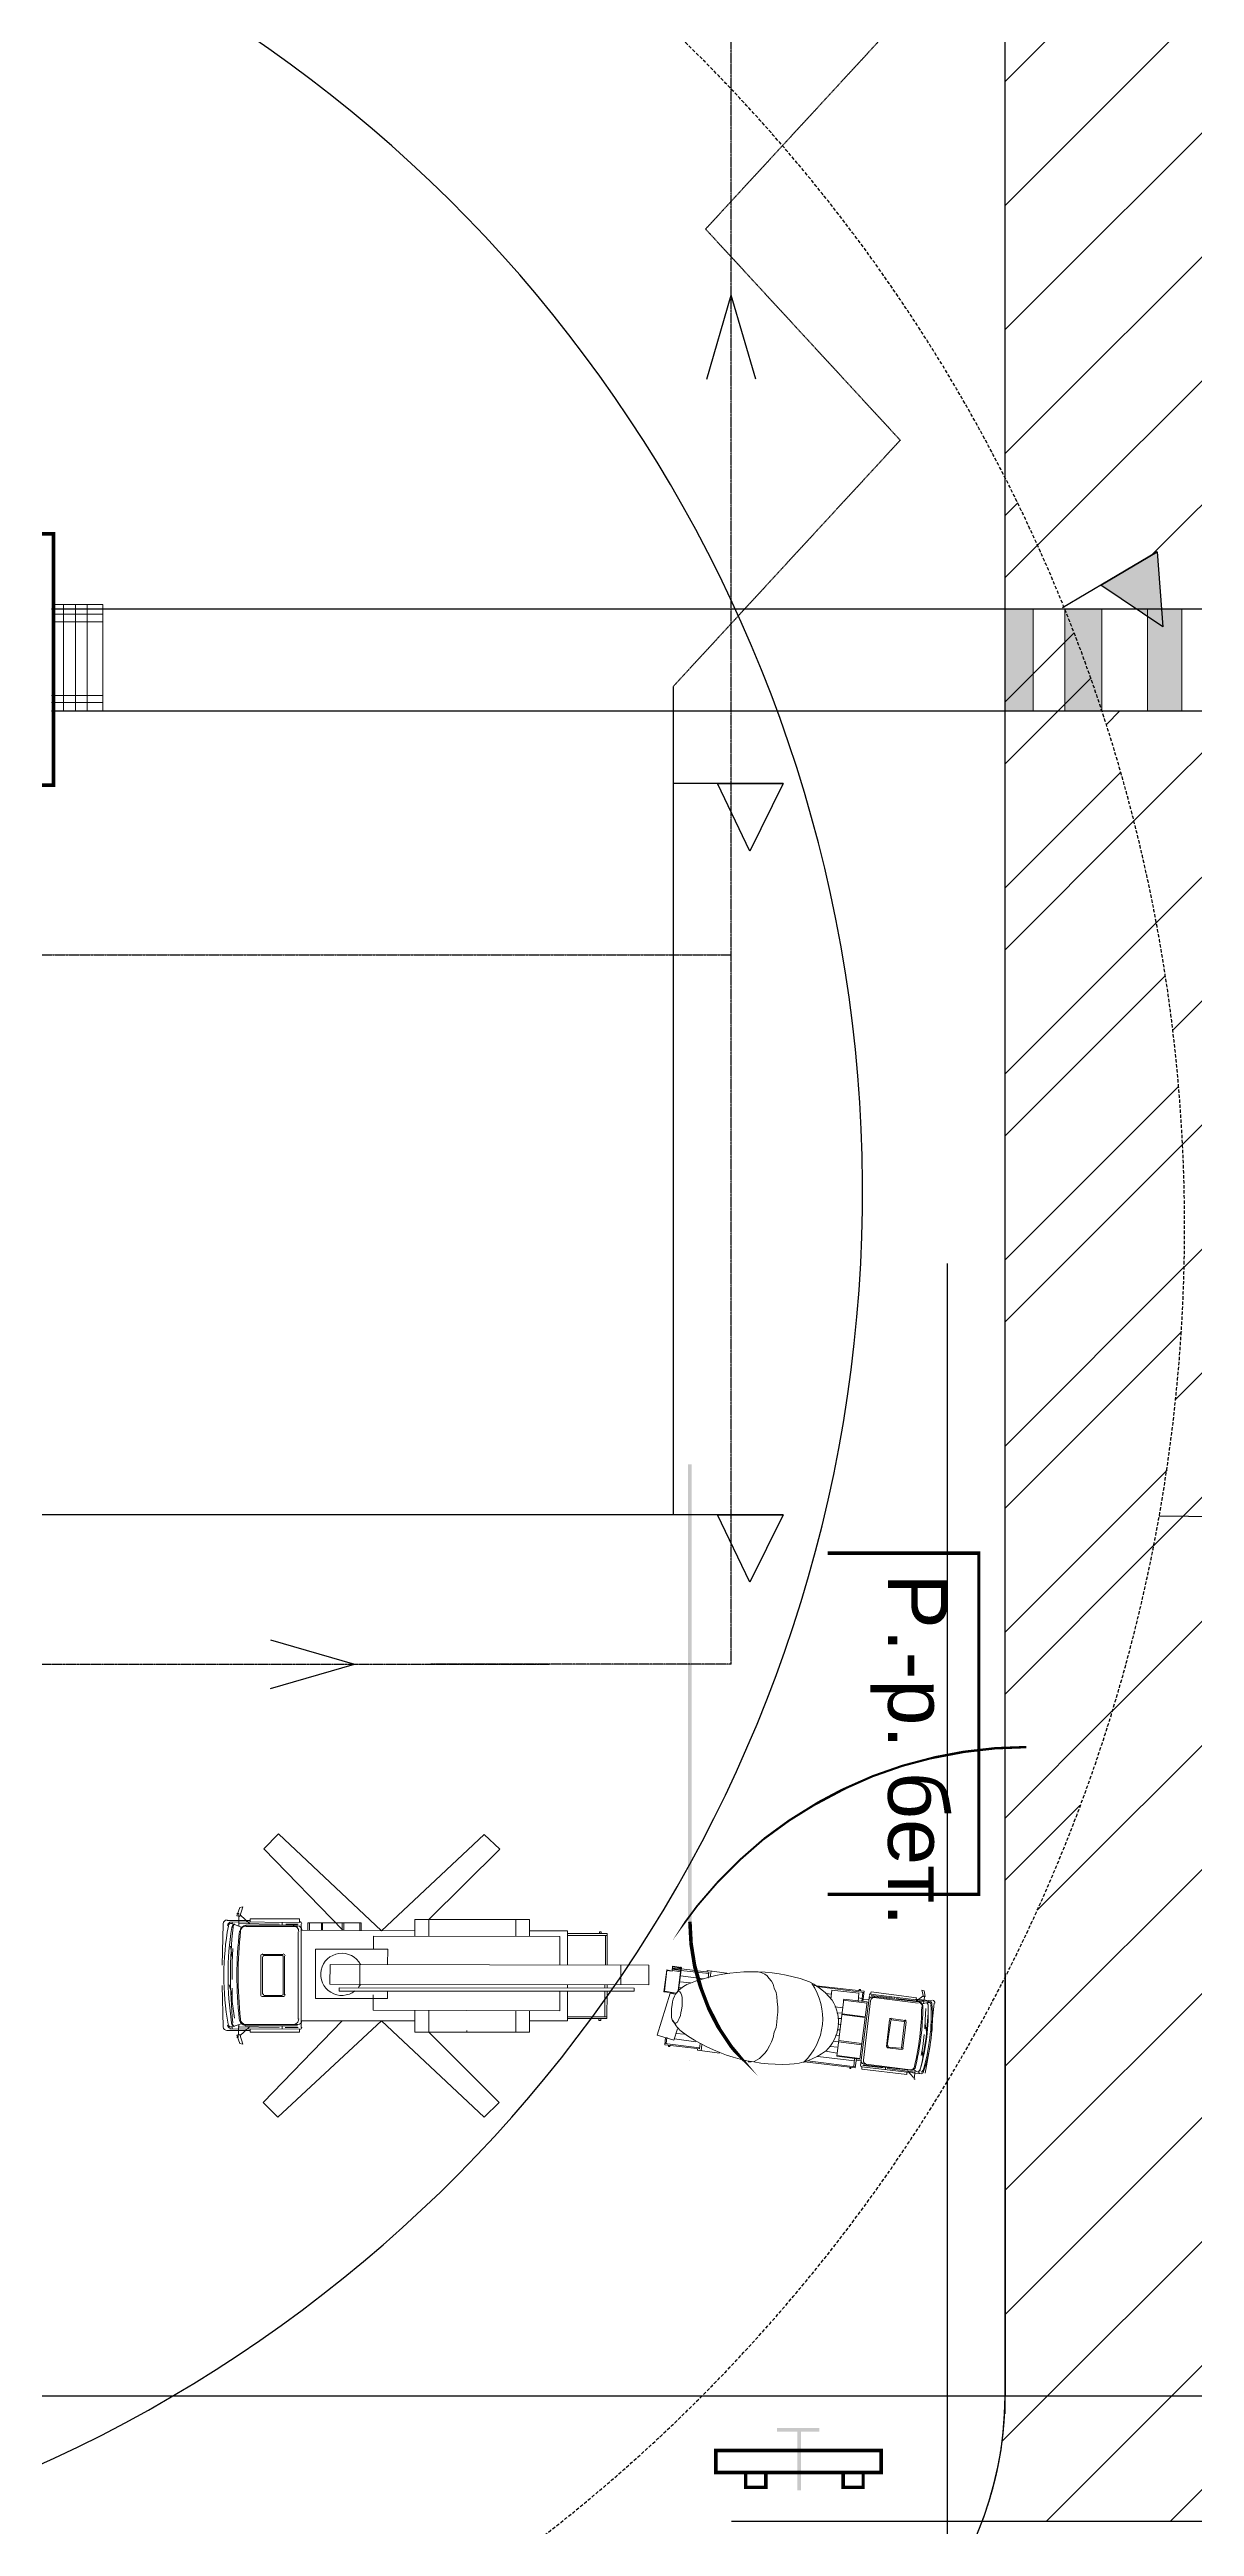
# Model space of a CAD drawing. Header units: millimetres. Extents: x -152693 to 518302, y -31658 to 793547.
# Drawn here: x 291574 to 299728, y 65600 to 83248 of the extents above; entities that cross this region are included whole.
import ezdxf

# ---------------------------------------------------------------- set-up
doc = ezdxf.new("R2010")
doc.units = ezdxf.units.MM
for name, pattern in [('K5LT_AXLED', [19.5, 15, -1.5, 1.5, -1.5]), ('K5LT_DASHED', [6, 4, -2]), ('K5LT_DASHED_REINFORCED', [6, 4, -2]), ('K5LT_REINFORCED', [0]), ('PS-HIDDEN1', [4, 3, -1]), ('PS-HIDDEN2', [6.5, 5, -1.5])]:
    doc.linetypes.add(name, pattern=pattern)
doc.layers.get('Defpoints').update_dxf_attribs({"color": 2})
for name, color, linetype in [('1WALLB', 212, 'Continuous'), ('PDF _0', 7, 'Continuous'), ('PDF _Текст', 7, 'Continuous'), ('Системный слой', 7, 'Continuous')]:
    doc.layers.add(name, color=color, linetype=linetype)
doc.styles.add('PDF Arial', font='arial.ttf')
doc.styles.add('стиль4', font='isocpeui.ttf', dxfattribs={"height": 2.5})
doc.linetypes.add('ограждение1', pattern='A,0.25,-0.1,[133,ltypeshp.shx,S=0.1,R=0,X=-0.1,Y=0],-0.1,1', length=1.45)
doc.dimstyles.new('Копия(3) ISO-25', dxfattribs={"dimtxt": 2, "dimasz": 2.5, "dimexe": 1.25, "dimexo": 0.3, "dimgap": 0.3, "dimtad": 1, "dimzin": 9, "dimtxsty": 'стиль4', "dimblk": 'OBLIQUE', "dimcen": 2.5, "dimdle": 1, "dimadec": 0, "dimazin": 0, "dimtfac": 1, "dimtmove": 0, "dimatfit": 3, "dimfxl": 1, "dimarcsym": 0})

# ---------------------------------------------------------------- blocks, each defined once
blk = doc.blocks.new('_Oblique')
at = {"color": 0, "linetype": 'ByBlock', "lineweight": -2}
blk.add_line((-0.5, -0.5), (0.5, 0.5), dxfattribs=at)
blk = doc.blocks.new('*D228')
at = {"color": 0, "lineweight": -2, "transparency": 16777216}
for p, q in [((298379, 69540), (298379, 66526)), ((290722, 68537), (290722, 66526)), ((298380, 66528), (290721, 66528))]:
    blk.add_line(p, q, dxfattribs=at)
at = {"layer": 'Defpoints', "color": 0, "transparency": 16777216}
for p in [(298379, 69540), (290722, 68537), (290722, 66528)]:
    blk.add_point(p, dxfattribs=at)
at = {"color": 0, "lineweight": -2, "transparency": 16777216, "xscale": 2.5, "yscale": 2.5, "zscale": 2.5, "rotation": 180}
blk.add_blockref('_Oblique', (290722, 66528), dxfattribs=at)
at = {"color": 0, "lineweight": -2, "transparency": 16777216, "xscale": 2.5, "yscale": 2.5, "zscale": 2.5}
blk.add_blockref('_Oblique', (298379, 66528), dxfattribs=at)
at = {"color": 0, "lineweight": 9, "transparency": 16777216, "insert": (294551, 66529), "char_height": 2.5, "attachment_point": 5, "style": 'стиль4'}
blk.add_mtext('15.30', dxfattribs=at)
blk = doc.blocks.new('*D298')
at = {"color": 0, "lineweight": -2, "transparency": 16777216}
for p, q in [((298379, 69540), (298379, 66526)), ((300135, 69540), (300135, 66526)), ((300136, 66528), (298378, 66528))]:
    blk.add_line(p, q, dxfattribs=at)
at = {"layer": 'Defpoints', "color": 0, "transparency": 16777216}
for p in [(298379, 69540), (300135, 69540), (298379, 66528)]:
    blk.add_point(p, dxfattribs=at)
at = {"color": 0, "lineweight": -2, "transparency": 16777216, "xscale": 2.5, "yscale": 2.5, "zscale": 2.5, "rotation": 180}
blk.add_blockref('_Oblique', (298379, 66528), dxfattribs=at)
at = {"color": 0, "lineweight": -2, "transparency": 16777216, "xscale": 2.5, "yscale": 2.5, "zscale": 2.5}
blk.add_blockref('_Oblique', (300135, 66528), dxfattribs=at)
at = {"color": 0, "lineweight": 9, "transparency": 16777216, "insert": (299257, 66529), "char_height": 2.5, "attachment_point": 5, "style": 'стиль4'}
blk.add_mtext('3.5', dxfattribs=at)

msp = doc.modelspace()

# ---------------------------------------------------------------- hatches: boundary and pattern name
at = {"lineweight": 20, "ltscale": 100}
h = msp.add_hatch(dxfattribs=at)
h.set_pattern_fill('ANSI31', color=254, scale=5000)
h.set_pattern_definition([(45, (-77411.33, 800593.8), (-441.94174, 441.94174), [])])
h.paths.add_polyline_path([(253895.88337, 106989.15004), (253506.44777, 107668.20567), (254041.77596, 107702.08709), (253739.12276, 107262.49221), (253895.88337, 106989.15004, -0.0475109513), (256267.89441, 107951.00191), (252358.08394, 107951.00191, 0.4142142362), (249850.61402, 105443.52621), (249850.61402, 103764.46608, -0.0967050735)])
h.paths.add_polyline_path([(298379.32802, 104189.79702), (298379.32802, 103492.82013), (298436.57655, 103567.57218), (298674.5823, 103086.86698), (298379.32802, 103148.69593), (298379.32802, 102317.96967, -0.0808472634), (300134.55696, 98164.22426), (300134.55696, 105443.53775, 0.4142128885), (297627.08704, 107951.00191), (291528.85574, 107951.00191, -0.0383320613), (293469.95321, 107029.22892), (293859.42176, 107708.34201), (294159.00979, 107263.40243), (293626.74677, 107302.62855), (293469.95321, 107029.22892, -0.0273344755), (294757.11523, 106195.77296), (296373.35046, 106195.77296, -0.414213799)])
h.paths.add_polyline_path([(298379.32802, 80197.98716, -0.0214475873), (298798.37025, 79276.71081), (299463.20165, 79668.65582), (299493.71093, 79263.69407), (300134.55696, 79263.69407), (300134.55696, 91533.70682, -0.0808472634), (298379.32802, 87379.9614)])
h.paths.add_polyline_path([(299387.80236, 85262.92615), (299304.29424, 85199.49519), (299387.80236, 85833.80471), (299471.31047, 85199.49519)], flags=16)
h.paths.add_polyline_path([(299477.31367, 72798.42986), (300134.55696, 72790.34711), (300134.55696, 78535.81035), (299069.29493, 78535.81035, -0.1236969984)])
h.paths.add_polyline_path([(300134.55696, 72541.48634), (300017.29192, 72310.51624), (299792.45897, 72794.55422), (299477.31367, 72798.42986, -0.0737886965), (298379.32802, 69512.22143), (298379.32802, 66527.61504, -0.0912526252), (298215.04288, 65634.91151), (300295.53812, 65634.91151, -0.1110019233), (300134.55696, 66728.19633)])
h.paths.add_polyline_path([(299253.84685, 66526.25718), (299259.74079, 66526.25718), (299259.74079, 66532.25718), (299253.84685, 66532.25718)], flags=24)
h = msp.add_hatch(dxfattribs=at)
h.set_pattern_fill('ANSI32', color=254, scale=2500)
h.set_pattern_definition([(45, (-77411.3, 800593.8), (-662.9126, 662.9126), []), (45, (-76969.4, 800593.8), (-662.9126, 662.9126), [])])
edge = h.paths.add_edge_path()
edge.add_arc((288098.77564, 74829.27795), 11561.42816, 332.774303861, 364.000096362)
edge.add_arc((287855.09445, 74855.1043), 11802.79159, 3.792510062, 26.915734092)
edge.add_line((298379.32802, 80197.98716), (298379.32802, 69539.96193))
h = msp.add_hatch(color=254, dxfattribs=at)
h.dxf.hatch_style = 1
h.paths.add_polyline_path([(299911.69736, 78535.81035), (300134.55696, 78535.81035), (300134.55696, 79263.69407), (299911.69736, 79263.69407)])
h.paths.add_polyline_path([(299638.12963, 79263.69407), (299493.71093, 79263.69407), (299503.49907, 79133.77233), (299393.66417, 79207.46635), (299393.66417, 78535.81035), (299638.12963, 78535.81035)])
h.paths.add_polyline_path([(299069.29493, 79263.69407), (298805.7837, 79263.69407), (298805.7837, 79258.3184, -0.0162941533), (299069.29493, 78535.81035)])
h.paths.add_polyline_path([(298805.7837, 78535.81035), (299069.29493, 78535.81035, 0.0162941533), (298805.7837, 79258.3184)], flags=17)
h.paths.add_polyline_path([(298578.78005, 79263.69407), (298379.32802, 79263.69407), (298379.32802, 78535.81035), (298578.78005, 78535.81035)])
at = {"layer": '1WALLB', "linetype": 'PS-HIDDEN1', "ltscale": 750}
h = msp.add_hatch(color=1, dxfattribs=at)
h.paths.add_polyline_path([(299460.37055, 79162.70953), (299503.49907, 79133.77233), (299463.20165, 79668.65582), (299239.7553, 79536.92515)])
h.paths.add_polyline_path([(299460.37055, 79162.70953), (299239.7553, 79536.92515), (299060.30706, 79431.13316)])

# ---------------------------------------------------------------- linework, layer by layer
at = {"color": 7, "lineweight": 25}
for p, q in [((296255.52409, 80899.36069), (296429.53459, 81498.33369)), ((296603.5451, 80899.36069), (296429.53459, 81498.33369)), ((293146.93676, 71917.14669), (293745.90976, 71743.13618)), ((293146.93676, 71569.12568), (293745.90976, 71743.13618))]:
    msp.add_line(p, q, dxfattribs=at)
at = {"color": 254, "lineweight": 20, "ltscale": 100}
for points in [[(298578.78005, 78535.81035), (298578.78005, 79263.69407)], [(298805.7837, 78535.81035), (298805.7837, 79263.69407)], [(299069.29493, 78535.81035), (299069.29493, 79263.69407)], [(299393.66417, 78535.81035), (299393.66417, 79263.69407)], [(299638.12963, 78535.81035), (299638.12963, 79263.69407)]]:
    msp.add_lwpolyline(points, dxfattribs=at)
at = {"color": 6, "linetype": 'ограждение1', "lineweight": 25, "ltscale": 20}
msp.add_arc((287412.16468, 75111.17043), 9952.57597, 289.426553382, 66.895403074, dxfattribs=at)
at = {"linetype": 'K5LT_DASHED_REINFORCED', "lineweight": 25, "ltscale": 6}
msp.add_arc((287855.09445, 74855.1043), 11802.79159, 293.36441825, 50.524077257, dxfattribs=at)
at = {"layer": '1WALLB', "color": 1, "linetype": 'PS-HIDDEN1', "ltscale": 750}
for points in [[(299463.20165, 79668.65582), (299503.49907, 79133.77233), (299060.30706, 79431.13316), (299463.20165, 79668.65582), (298788.80699, 79271.07289)], [(296799.43691, 78018.52513), (296562.50746, 77537.28853), (296331.73929, 78018.52513), (296799.43691, 78018.52513), (296016.57016, 78018.52513)], [(296799.43691, 72807.88355), (296562.50746, 72326.64696), (296331.73929, 72807.88355), (296799.43691, 72807.88355), (296016.57016, 72807.88355)], [(300260.12123, 72788.80293), (300017.29192, 72310.51624), (299792.45897, 72794.55422), (300260.12123, 72788.80293), (299477.31367, 72798.42986)]]:
    msp.add_lwpolyline(points, dxfattribs=at)
at = {"layer": 'PDF _0', "lineweight": 0, "const_width": 25.40088}
msp.add_lwpolyline([(291339.66128, 79797.38739), (291602.13704, 79797.38739), (291602.13704, 78006.62535), (291339.66128, 78006.62535)], dxfattribs=at)
at = {"layer": 'PDF _0', "lineweight": 0}
for points in [[(291602.13704, 79293.60327), (291953.51588, 79293.60327), (291953.51588, 78535.81035), (291589.4366, 78535.81035)], [(291674.1062, 79293.60327), (291674.1062, 78535.81035)], [(291758.7758, 79293.60327), (291758.7758, 78535.81035)], [(291843.4454, 79293.60327), (291843.4454, 78535.81035)], [(291602.13704, 79225.86759), (291953.51588, 79225.86759)], [(291602.13704, 79170.83235), (291953.51588, 79170.83235)], [(291953.51588, 78645.88083), (291589.4366, 78645.88083)], [(291953.51588, 78595.07907), (291589.4366, 78595.07907)], [(294276.37092, 69806.429), (294276.37092, 69924.96644), (294780.15504, 70424.51708), (294670.08456, 70530.35408), (293937.69252, 69844.53032), (293205.30048, 70534.58756), (293099.46348, 70428.75056), (293662.51632, 69848.7638)], [(292803.11988, 69598.98848), (292811.58684, 69891.0986)], [(292836.98772, 69916.49948), (293002.09344, 69916.49948)], [(293002.09344, 69908.03252), (293002.09344, 69929.19992), (293353.47228, 69929.19992), (293353.47228, 69903.79904), (292858.15512, 69908.03252)], [(292938.59124, 69869.9312), (292875.08904, 69895.33208), (292875.08904, 69908.03252)], [(292921.65732, 69878.39816), (292921.65732, 69967.30124), (292908.95688, 69967.30124)], [(292921.65732, 69895.33208), (293209.53396, 69891.0986)], [(292997.85996, 69895.33208), (292934.35776, 69954.6008)], [(293230.70136, 69903.79904), (293230.70136, 69882.63164)], [(293256.10224, 69891.0986), (293345.00532, 69891.0986)], [(293366.17272, 69154.47308), (293366.17272, 69891.0986)], [(293793.7542, 69848.7638), (293793.7542, 69899.56556), (293412.741, 69899.56556), (293412.741, 69848.7638)], [(293425.44144, 69848.7638), (293425.44144, 69899.56556)], [(293510.11104, 69848.7638), (293510.11104, 69899.56556)], [(293518.578, 69848.7638), (293518.578, 69899.56556)], [(293658.28284, 69848.7638), (293658.28284, 69899.56556)], [(293670.98328, 69848.7638), (293670.98328, 69899.56556)], [(293785.28724, 69848.7638), (293785.28724, 69899.56556)], [(294991.82904, 69802.19552), (294991.82904, 69924.96644), (294174.7674, 69924.96644), (294174.7674, 69806.429)], [(294894.459, 69806.429), (294894.459, 69924.96644)], [(292875.08904, 69658.2572), (292862.3886, 69734.45984)], [(292879.32252, 69717.52592), (292875.08904, 69620.15588), (292875.08904, 69497.38496)], [(292972.45908, 69882.63164), (293340.77184, 69882.63164)], [(293340.77184, 69874.16468), (292972.45908, 69874.16468)], [(293345.00532, 69836.06336), (293345.00532, 69213.7418)], [(293366.17272, 69848.7638), (294174.7674, 69844.53032)], [(293980.02732, 69603.22196), (293984.2608, 69713.29244), (293467.77624, 69713.29244), (293467.77624, 69361.9136), (293980.02732, 69361.9136), (293980.02732, 69412.71536)], [(295207.73652, 69598.98848), (295207.73652, 69802.19552), (293882.65728, 69806.429), (293882.65728, 69713.29244)], [(294991.82904, 69844.53032), (295262.77176, 69844.53032), (295262.77176, 69598.98848)], [(295546.41492, 69598.98848), (295546.41492, 69823.36292), (295262.77176, 69823.36292)], [(295546.41492, 69810.66248), (295262.77176, 69810.66248)], [(295504.08012, 69823.36292), (295504.08012, 69836.06336), (295491.37968, 69836.06336), (295491.37968, 69823.36292)], [(295533.71448, 69598.98848), (295533.71448, 69810.66248)], [(293078.29608, 69387.31448), (293078.29608, 69662.49068)], [(293090.99652, 69675.19112), (293234.93484, 69675.19112)], [(293090.99652, 69391.54796), (293090.99652, 69658.2572)], [(293099.46348, 69666.72416), (293230.70136, 69666.72416)], [(293239.16832, 69658.2572), (293239.16832, 69391.54796)], [(293247.63528, 69662.49068), (293247.63528, 69387.31448)], [(293573.61324, 69603.22196), (293569.37976, 69463.51712)], [(293785.28724, 69603.22196), (293785.28724, 69459.28364)], [(295643.78496, 69598.98848), (295643.78496, 69459.28364)], [(296054.43252, 69421.18232), (296075.59992, 69582.05456), (296012.09772, 69590.52152), (296007.86424, 69556.65368), (296012.09772, 69590.52152)], [(296012.09772, 69586.28804), (296071.36644, 69577.82108)], [(296012.09772, 69577.82108), (296071.36644, 69573.5876)], [(296012.09772, 69573.5876), (296071.36644, 69565.12064)], [(296012.09772, 69569.35412), (296067.13296, 69560.88716)], [(296071.36644, 69552.4202), (296012.09772, 69560.88716)], [(296050.19904, 69416.94884), (296067.13296, 69552.4202), (296071.36644, 69586.28804)], [(296270.34, 69539.71976), (296071.36644, 69560.88716)], [(296266.10652, 69505.85192), (296270.34, 69548.18672), (296075.59992, 69573.5876)], [(296257.63956, 69548.18672), (296257.63956, 69560.88716), (296414.27832, 69539.71976)], [(296287.27392, 69556.65368), (296278.80696, 69514.31888)], [(296549.74968, 68908.93124), (296570.91708, 68908.93124), (296592.08448, 68913.16472), (296609.0184, 68921.63168), (296630.1858, 68934.33212), (296647.11972, 68951.26604), (296668.28712, 68972.43344), (296685.22104, 68993.60084), (296702.15496, 69023.2352), (296714.8554, 69052.86956), (296727.55584, 69082.50392), (296736.0228, 69120.60524), (296748.72324, 69154.47308), (296752.95672, 69192.5744), (296757.1902, 69226.44224), (296761.42368, 69264.54356), (296761.42368, 69302.64488), (296757.1902, 69336.51272), (296752.95672, 69374.61404), (296748.72324, 69404.2484), (296736.0228, 69433.88276), (296727.55584, 69463.51712), (296714.8554, 69484.68452), (296697.92148, 69505.85192), (296685.22104, 69522.78584), (296668.28712, 69535.48628), (296647.11972, 69543.95324), (296630.1858, 69548.18672)], [(292875.08904, 69383.081), (292853.92164, 69459.28364)], [(292875.08904, 69433.88276), (292875.08904, 69340.7462), (292892.02296, 69222.20876)], [(293090.99652, 69374.61404), (293234.93484, 69374.61404)], [(293099.46348, 69383.081), (293230.70136, 69383.081)], [(293878.4238, 69387.31448), (293878.4238, 69277.244), (295207.73652, 69273.01052), (295207.73652, 69412.71536)], [(294991.82904, 69201.04136), (295262.77176, 69201.04136), (295262.77176, 69412.71536)], [(295262.77176, 69433.88276), (295262.77176, 69459.28364)], [(295262.77176, 69217.97528), (295542.18144, 69217.97528), (295546.41492, 69412.71536)], [(295529.481, 69433.88276), (295529.481, 69459.28364)], [(295529.481, 69230.67572), (295529.481, 69412.71536)], [(295546.41492, 69433.88276), (295546.41492, 69459.28364)], [(296029.03164, 69391.54796), (295995.1638, 69400.01492), (295902.02724, 69099.43784), (296020.56468, 69065.57), (296045.96556, 69146.00612)], [(295999.39728, 69404.2484), (295999.39728, 69400.01492)], [(296007.86424, 69400.01492), (296007.86424, 69395.78144)], [(296075.59992, 69438.11624), (296058.666, 69442.34972)], [(296139.10212, 69471.98408), (296062.89948, 69480.45104)], [(296232.23868, 69501.61844), (296067.13296, 69522.78584)], [(297366.81132, 69340.7462), (297375.27828, 69412.71536), (297015.43248, 69455.05016)], [(297375.27828, 69404.2484), (297036.59988, 69446.5832)], [(297142.43688, 69391.54796), (297100.10208, 69395.78144)], [(297138.2034, 69357.68012), (297146.67036, 69421.18232), (297337.17696, 69400.01492), (297332.94348, 69336.51272)], [(297362.57784, 69361.9136), (297332.94348, 69366.14708)], [(297349.8774, 69416.94884), (297349.8774, 69425.4158), (297341.41044, 69425.4158), (297341.41044, 69416.94884)], [(297413.3796, 69383.081), (297349.8774, 68883.53036)], [(297358.34436, 69340.7462), (297366.81132, 69404.2484)], [(297743.59104, 69353.44664), (297747.82452, 69366.14708), (297426.08004, 69408.48188), (297421.84656, 69391.54796), (297840.96108, 69340.7462)], [(297574.25184, 69366.14708), (297426.08004, 69383.081)], [(297426.08004, 69370.38056), (297760.52496, 69328.04576)], [(297764.75844, 69336.51272), (297430.31352, 69374.61404)], [(297591.18576, 69370.38056), (297586.95228, 69357.68012)], [(297798.62628, 69336.51272), (297603.8862, 69361.9136)], [(297747.82452, 69344.97968), (297794.3928, 69378.84752)], [(297798.62628, 69323.81228), (297807.09324, 69387.31448), (297811.32672, 69387.31448)], [(294276.37092, 69273.01052), (294276.37092, 69120.60524), (294775.92156, 68621.0546), (294670.08456, 68515.2176), (293937.69252, 69201.04136), (293201.067, 68515.2176), (293095.23, 68621.0546), (293658.28284, 69201.04136)], [(293366.17272, 69201.04136), (294174.7674, 69201.04136)], [(294991.82904, 69273.01052), (294991.82904, 69120.60524), (294174.7674, 69120.60524), (294174.7674, 69273.01052)], [(294894.459, 69273.01052), (294894.459, 69120.60524)], [(295542.18144, 69230.67572), (295262.77176, 69230.67572)], [(295499.84664, 69217.97528), (295499.84664, 69205.27484), (295487.1462, 69205.27484), (295487.1462, 69217.97528)], [(296016.3312, 69196.80788), (296012.09772, 69196.80788)], [(297222.873, 69294.17792), (297167.83776, 69302.64488)], [(297218.63952, 69256.0766), (297180.5382, 69260.31008)], [(297214.40604, 69217.97528), (297189.00516, 69217.97528)], [(297214.40604, 69247.60964), (297383.74524, 69226.44224)], [(297218.63952, 69251.84312), (297383.74524, 69230.67572)], [(297227.10648, 69349.21316), (297396.44568, 69328.04576)], [(297536.15052, 69019.00172), (297557.31792, 69209.50832)], [(297540.384, 69023.2352), (297565.78488, 69205.27484)], [(297667.3884, 69205.27484), (297565.78488, 69217.97528)], [(297658.92144, 69196.80788), (297570.01836, 69209.50832)], [(297663.15492, 69192.5744), (297641.98752, 69010.53476)], [(297675.85536, 69192.5744), (297650.45448, 69006.30128)], [(297857.895, 69344.97968), (297743.59104, 69357.68012)], [(297785.92584, 69323.81228), (297832.49412, 69332.27924), (297832.49412, 69340.7462)], [(297807.09324, 69146.00612), (297811.32672, 69209.50832), (297815.5602, 69289.94444)], [(297832.49412, 69332.27924), (297840.96108, 69332.27924)], [(297853.66152, 69124.83872), (297874.82892, 69328.04576)], [(292836.98772, 69133.30568), (293002.09344, 69133.30568)], [(292875.08904, 69158.70656), (292858.15512, 69158.70656)], [(293002.09344, 69146.00612), (293002.09344, 69120.60524), (293353.47228, 69120.60524), (293353.47228, 69141.77264), (292858.15512, 69146.00612)], [(292938.59124, 69179.87396), (292875.08904, 69158.70656), (292875.08904, 69146.00612)], [(292921.65732, 69175.64048), (292917.42384, 69082.50392), (292908.95688, 69082.50392)], [(292917.42384, 69158.70656), (293209.53396, 69154.47308)], [(292997.85996, 69158.70656), (292930.12428, 69095.20436)], [(292968.2256, 69167.17352), (293340.77184, 69167.17352)], [(293340.77184, 69175.64048), (292972.45908, 69175.64048)], [(293230.70136, 69141.77264), (293230.70136, 69167.17352)], [(293251.86876, 69154.47308), (293345.00532, 69154.47308)], [(294547.31364, 69120.60524), (294547.31364, 69133.30568)], [(295961.29596, 69082.50392), (295957.06248, 69031.70216), (296202.60432, 69002.0678), (296206.8378, 69040.16912)], [(295957.06248, 69040.16912), (296202.60432, 69010.53476)], [(295969.76292, 69082.50392), (295965.52944, 69040.16912)], [(295978.22988, 69078.27044), (295969.76292, 69078.27044)], [(295990.93032, 69027.46868), (295990.93032, 69019.00172), (295982.46336, 69019.00172), (295982.46336, 69027.46868)], [(296177.20344, 69052.86956), (296024.79816, 69074.03696)], [(296096.76732, 69107.9048), (296037.4986, 69112.13828)], [(296215.30476, 68989.36736), (296219.53824, 69031.70216)], [(297189.00516, 69014.76824), (297133.96992, 69019.00172)], [(297155.13732, 69057.10304), (297193.23864, 69052.86956), (297358.34436, 69031.70216)], [(297197.47212, 69095.20436), (297172.07124, 69099.43784)], [(297201.7056, 69137.53916), (297184.77168, 69137.53916)], [(297205.93908, 69175.64048), (297189.00516, 69179.87396)], [(297193.23864, 69061.33652), (297358.34436, 69040.16912)], [(297633.52056, 69006.30128), (297544.61748, 69014.76824)], [(297781.69236, 68955.49952), (297794.3928, 69019.00172), (297802.85976, 69103.67132)], [(297811.32672, 69179.87396), (297819.79368, 69124.83872)], [(297845.19456, 69027.46868), (297811.32672, 68828.49512)], [(296189.90388, 69002.0678), (296189.90388, 68993.60084), (296346.54264, 68972.43344)], [(296951.93028, 68908.93124), (297311.77608, 68866.59644), (297320.24304, 68934.33212)], [(296973.09768, 68917.3982), (297311.77608, 68875.0634)], [(297307.5426, 68917.3982), (297045.06684, 68947.03256)], [(297184.77168, 68972.43344), (297100.10208, 68985.13388)], [(297180.5382, 68955.49952), (297345.64392, 68934.33212)], [(297282.14172, 68870.82992), (297282.14172, 68862.36296), (297273.67476, 68862.36296), (297273.67476, 68870.82992)], [(297303.30912, 68875.0634), (297307.5426, 68934.33212)], [(297510.74964, 68866.59644), (297366.81132, 68883.53036)], [(297705.48972, 68849.66252), (297371.0448, 68887.76384)], [(297527.68356, 68853.896), (297527.68356, 68870.82992)], [(297739.35756, 68836.96208), (297540.384, 68862.36296)], [(297684.32232, 68845.42904), (297726.65712, 68798.86076)], [(297726.65712, 68853.896), (297768.99192, 68832.7286), (297768.99192, 68824.26164)], [(297739.35756, 68849.66252), (297730.8906, 68786.16032), (297739.35756, 68786.16032)], [(297790.15932, 68993.60084), (297794.3928, 68942.79908)], [(296675.61385, 65983.93263), (296675.61385, 65878.09563), (296531.67553, 65878.09563), (296531.67553, 65983.93263)]]:
    msp.add_lwpolyline(points, dxfattribs=at)
for points, format in [([(297114.91926, 72533.70463, 25.40088, 25.40088, 0), (298192.33992, 72533.70463, 21.1674, 21.1674, 0), (298192.33992, 70103.68711, 25.40088, 25.40088, 0), (297114.91926, 70103.68711, 25.40088, 25.40088, 0)], "xyseb"), ([(298531.01832, 71152.67564, 17.08152, 17.08152, 0), (298308.76062, 71144.20868, 16.82231, 16.82231, 0), (298086.50292, 71118.8078, 17.42523, 17.42523, 0), (297864.24522, 71076.473, 15.05421, 15.05421, 0), (297648.33774, 71019.32102, 15.18906, 15.18906, 0), (297436.66374, 70945.23512, 15.2565, 15.2565, 0), (297231.33996, 70854.2153, 17.92135, 17.92135, 0), (297032.3664, 70748.3783, 15.24358, 15.24358, 0), (296841.8598, 70629.84086, 15.02932, 15.02932, 0), (296661.9369, 70498.60298, 13.3872, 13.3872, 0), (296492.5977, 70350.43118, 13.36434, 13.36434, 0), (296333.8422, 70191.67568, 12.47191, 12.47191, 0), (296187.78714, 70022.33648, 12.61983, 12.61983, 0), (296052.31578, 69840.29684, 0, 0, 0), (295933.77834, 69651.90698, 0, 0, 0), (295830.05808, 69452.93342, 0, 0, 0), (295739.03826, 69247.60964, 0, 0, 0), (295667.0691, 69038.05238, 0, 0, 0), (295607.80038, 68817.91142, 0, 0, 0), (295565.46558, 68599.8872, 0, 0, 0), (295540.0647, 68375.51276, 0, 0, 0), (295533.71448, 68151.13832, 0, 0, 0)], "xyseb"), ([(292890.93284, 69893.10818, 0.266289521), (292871.74127, 69867.19994, 0.0380085151), (292845.45468, 69527.90636, 0.0380085151), (292870.83187, 69188.54355)], "xyb"), ([(292875.08904, 69895.33208), (292862.3886, 69895.33208, 0.2865159627), (292845.72567, 69875.5902)], "xyb"), ([(292847.70658, 69877.21742, 0.0448271719), (292815.82032, 69527.53195, 0.0448271719), (292846.76931, 69177.76228, 0.2865159629), (292861.75589, 69159.77831)], "xyb"), ([(292880.99551, 69869.65549, 0.0266353006), (292862.3886, 69529.1941, 0.0266353006), (292880.08301, 69188.68406)], "xyb"), ([(292926.7096, 69841.41851, 0.0554239174), (292925.87144, 69215.9248, 0.4142135714), (292970.28277, 69171.407)], "xyb"), ([(292935.17656, 69841.41851, 0.0554239174), (292934.3384, 69215.9248, 0.4142139474), (292974.52193, 69175.64048)], "xyb"), ([(292803.11988, 69455.05016), (292811.58684, 69158.70656, 0.4041677095), (292839.06759, 69133.30568)], "xyb"), ([(297102.30932, 68985.6457, 0.3634666671), (297147.45667, 69349.83477, 0.1559627096), (296921.11264, 69504.25376)], "xyb"), ([(297395.22288, 68892.20067, -0.4142134614), (297371.0448, 68921.63168), (297421.84656, 69344.97968, -0.4142134616), (297452.70372, 69370.1772)], "xyb"), ([(297430.50877, 69370.23977, 0.4142133336), (297409.14612, 69353.44664), (297371.0448, 69357.68012)], "xyb"), ([(296016.5709, 69202.27954, 0.1309372026), (296081.98561, 69120.41525, 0.1672024986), (296843.40004, 68893.02871, 0.1554226195), (297099.65221, 68987.00018)], "xyb"), ([(297707.98663, 68849.89716, 0.4142139999), (297742.44346, 68876.60587, 0.0554236898), (297794.28022, 69300.5815, 0.4142139999), (297766.49501, 69336.27808)], "xyb"), ([(297772.62193, 68854.97932, -0.1904050658), (297763.23541, 68841.81724, 0.2662895786), (297775.71246, 68855.76284, 0.026635767), (297816.30392, 69085.45126, 0.026635767), (297832.24597, 69318.15342, -0.0380085144), (297821.18444, 69085.16407, -0.0380085144), (297775.56383, 68857.3504)], "xyb"), ([(297793.48269, 68844.20721, 0.0448269874), (297843.75968, 69078.64959, 0.0448269874), (297851.44684, 69318.29914)], "xyb"), ([(297799.04039, 68840.32089, 0.0510493801), (297853.25906, 69078.67025, 0.0510493801), (297858.06194, 69323.06135, 0.268316763), (297845.12345, 69342.47142)], "xyb"), ([(297654.60975, 69007.13358, -0.4142130009), (297641.98752, 68997.83432), (297540.384, 69010.53476)], "xyb"), ([(297316.00956, 68921.63168), (297354.25166, 68917.59344, 0.4142133332), (297371.0448, 68896.2308), (297705.48972, 68853.896, 0.4142134615), (297734.92072, 68878.07408)], "xyb"), ([(297680.08884, 68836.96208), (297680.08884, 68820.02816), (297358.34436, 68858.12948), (297358.34436, 68875.0634), (297781.69236, 68824.26164, 0.2683167625), (297797.60618, 68840.72916)], "xyb"), ([(296320.00153, 66140.57139, 25.40088, 25.40088, 0), (296320.00153, 65983.93263, 25.40088, 25.40088, 0), (297496.90897, 65983.93263, 25.40088, 25.40088, 0), (297496.90897, 66140.57139, 25.40088, 25.40088, 0), (296320.00153, 66140.57139, 25.40088, 25.40088, 0), (296320.00153, 65983.93263, 25.40088, 25.40088, 0), (296531.67553, 65983.93263, 25.40088, 25.40088, 0), (296531.67553, 65878.09563, 25.40088, 25.40088, 0), (296675.61385, 65878.09563, 25.40088, 25.40088, 0), (296675.61385, 65983.93263, 25.40088, 25.40088, 0), (297225.96625, 65983.93263, 25.40088, 25.40088, 0), (297225.96625, 65878.09563, 25.40088, 25.40088, 0), (297367.78783, 65878.09563, 21.1674, 21.1674, 0), (297367.78783, 65983.93263, 25.40088, 25.40088, 0), (297496.90897, 65983.93263, 0, 0, 0)], "xyseb")]:
    msp.add_lwpolyline(points, format=format, dxfattribs=at)
for points in [[(292908.95688, 69950.36732), (292930.12428, 69946.13384), (292951.29168, 70013.86952), (292930.12428, 70009.63604)], [(293573.61324, 69603.22196), (293569.37976, 69463.51712), (295842.75852, 69459.28364), (295842.75852, 69598.98848)], [(295969.76292, 69565.12064), (295948.59552, 69408.48188), (296037.4986, 69400.01492), (295952.829, 69412.71536), (295969.76292, 69560.88716), (296007.86424, 69556.65368)], [(293637.11544, 69412.71536), (295736.92152, 69412.71536), (295736.92152, 69433.88276), (293637.11544, 69438.11624)], [(296054.43252, 69412.71536), (296045.96556, 69408.48188), (296041.73208, 69404.2484), (296033.26512, 69391.54796), (296024.79816, 69378.84752), (296016.3312, 69357.68012), (296012.09772, 69336.51272), (296007.86424, 69315.34532), (296003.63076, 69289.94444), (296003.63076, 69268.77704), (296003.63076, 69247.60964), (296003.63076, 69226.44224), (296007.86424, 69209.50832), (296016.3312, 69196.80788), (296020.56468, 69188.34092), (296029.03164, 69184.10744), (296037.4986, 69188.34092), (296045.96556, 69192.5744), (296050.19904, 69205.27484), (296058.666, 69217.97528), (296067.13296, 69239.14268), (296071.36644, 69260.31008), (296075.59992, 69281.47748), (296079.8334, 69306.87836), (296079.8334, 69328.04576), (296079.8334, 69349.21316), (296079.8334, 69370.38056), (296075.59992, 69387.31448), (296071.36644, 69400.01492), (296062.89948, 69408.48188)], [(297785.92584, 69421.18232), (297802.85976, 69416.94884), (297811.32672, 69374.61404), (297798.62628, 69374.61404)], [(297396.44568, 69336.51272), (297345.64392, 68930.09864), (297180.5382, 68951.26604), (297231.33996, 69357.68012)], [(292951.29168, 69035.93564), (292930.12428, 69040.16912), (292908.95688, 69099.43784), (292930.12428, 69103.67132)], [(297496.90897, 66140.57139), (297496.90897, 65983.93263), (296320.00153, 65983.93263), (296320.00153, 66140.57139)]]:
    msp.add_lwpolyline(points, close=True, dxfattribs=at)
at = {"layer": 'PDF _0', "color": 240, "lineweight": 0, "true_color": 0xec1f24}
msp.add_lwpolyline([(296134.86864, 69908.03252, 25.36385, 25.36385, 0), (296143.3356, 69751.39376, 25.75031, 25.75031, 0), (296168.73648, 69592.63826, 26.74033, 26.74033, 0), (296211.07128, 69442.34972, 24.63353, 24.63353, 0), (296268.22326, 69292.06118, 27.10377, 27.10377, 0), (296340.19242, 69152.35634, 24.46286, 24.46286, 0), (296429.0955, 69019.00172, 24.68114, 24.68114, 0), (296530.69902, 68896.2308, 0, 0, 0), (296642.88624, 68786.16032, 0, 0, 0), (296767.7739, 68686.67354, 0, 0, 0), (296903.24526, 68602.00394, 0, 0, 0), (297045.06684, 68530.03478, 0, 0, 0)], format="xyseb", dxfattribs=at)
msp.add_lwpolyline([(296134.86864, 68921.63168), (296134.86864, 68921.63168)], dxfattribs=at)
at = {"layer": 'PDF _0', "lineweight": 0}
for centre, radius, start, end in [((292839.10447, 69893.21532), 27.51766, 89.923252855, 177.951126842), ((292872.97226, 69876.28145), 31.75108, 109.791930625, 169.870751979), ((292915.30721, 69863.5809), 35.98474, 130.699013513, 173.820247114), ((293355.58904, 69893.21535), 14.81717, 359.9231529, 89.923294506), ((292974.57582, 69838.1801), 44.45158, 89.923222813, 179.923224587), ((292974.57579, 69838.18012), 40.21807, 89.923186039, 179.923261363), ((293309.02077, 69838.18012), 40.21807, 359.923186052, 89.92326135), ((293342.88857, 69850.88053), 27.51765, 359.92323355, 89.923213848), ((293093.11324, 69664.60743), 14.81718, 89.923152977, 179.923294427), ((293101.5802, 69660.37395), 6.35021, 89.923083085, 179.92336427), ((293232.81811, 69660.37395), 6.35021, 359.923083025, 89.923364356), ((293237.0516, 69664.60743), 14.81717, 359.923152883, 89.923294525), ((293656.16608, 69533.36953), 150.28869, 27.823008856, 308.677485354), ((296577.26731, 68331.06165), 1221.3603, 73.70201413, 111.670777181), ((293093.11324, 69389.4312), 14.81718, 179.923152972, 269.923294405), ((293101.5802, 69393.66468), 6.35021, 179.923082962, 269.923364262), ((293232.81811, 69393.66468), 6.35021, 269.923083314, 359.923364297), ((293237.0516, 69389.4312), 14.81718, 269.923152908, 359.923294463), ((293656.1672, 69533.3687), 150.2873, 321.322748557, 332.023522196), ((296200.48768, 69279.36062), 201.09072, 112.368417472, 142.207261994), ((296649.67043, 69220.26915), 431.16072, 312.953136055, 35.028852031), ((297423.96331, 69385.19772), 10.58373, 83.029466528, 173.029356565), ((292902.60658, 69190.45759), 31.75103, 188.6298134, 248.274777577), ((292911.07373, 69190.45773), 35.98474, 186.026200293, 229.147433869), ((293309.02077, 69215.85851), 40.21807, 269.923186047, 359.923261357), ((293342.88857, 69203.1581), 27.51765, 269.923233563, 359.923213837), ((297567.90163, 69211.62504), 10.58373, 83.029466662, 173.029356323), ((297572.13509, 69207.39159), 6.35021, 83.02927117, 173.02955172), ((297661.0382, 69194.69115), 6.35021, 353.029271497, 83.029551377), ((297665.27165, 69198.92461), 10.58373, 353.029466524, 83.02935653), ((295853.3398, 69321.69583), 1932.5888, 346.684815565, 359.374007409), ((297762.64169, 69304.76161), 27.51766, 353.029421363, 83.029401593), ((297804.97658, 69317.46206), 23.2841, 359.132305828, 42.253767312), ((297813.44351, 69313.22864), 19.05062, 1.735883129, 61.380859328), ((297834.61085, 69321.69553), 14.81721, 1.703203992, 65.654472348), ((297860.01178, 69330.16255), 19.05063, 355.001247094, 83.029513878), ((292872.97226, 69177.75719), 31.75108, 189.97569539, 250.05451681), ((293355.58904, 69156.5898), 14.81717, 269.923152921, 359.923294479), ((297546.73423, 69021.11846), 10.58373, 173.029466315, 263.029356678), ((297550.96768, 69025.35192), 6.35021, 173.029270759, 263.029551694), ((297639.87079, 69012.65148), 6.35021, 263.029270802, 353.029552342), ((297360.46111, 68885.6471), 10.58373, 173.029466372, 263.029356503), ((297779.57561, 68851.77926), 14.81721, 280.40435045, 344.355619119)]:
    msp.add_arc(centre, radius, start, end, dxfattribs=at)
at = {"layer": 'PDF _0', "color": 240, "lineweight": 20, "true_color": 0xec1f24}
for points in [[(296122.1682, 69908.03252), (296147.56908, 69908.03252), (296122.1682, 73167.81212)], [(296147.56908, 69908.03252), (296122.1682, 73167.81212), (296147.56908, 73167.81212)]]:
    msp.add_solid(points, dxfattribs=at)
at = {"layer": 'PDF _0', "lineweight": 20}
for points in [[(296756.04997, 66276.04275), (296756.04997, 66301.44363), (297056.62705, 66276.04275)], [(296756.04997, 66301.44363), (297056.62705, 66276.04275), (297056.62705, 66301.44363)], [(296925.38917, 65856.92823), (296899.98829, 65856.92823), (296925.38917, 66288.74319)], [(296899.98829, 65856.92823), (296925.38917, 66288.74319), (296899.98829, 66288.74319)]]:
    msp.add_solid(points, dxfattribs=at)
at = {"layer": 'Системный слой', "color": 18, "linetype": 'K5LT_REINFORCED', "lineweight": 30, "true_color": 0x000000}
msp.add_line((298379.32802, 66402.58218), (298379.32802, 104189.78357), dxfattribs=at)
at = {"layer": 'Системный слой', "color": 150, "linetype": 'K5LT_AXLED', "lineweight": 25}
for p, q in [((296429.53459, 71743.13618), (296429.53459, 98171.8692)), ((284009.45809, 76798.19555), (296429.53459, 76798.19555)), ((253840.93628, 71743.13618), (295133.41545, 71743.13618)), ((296429.53459, 71743.13618), (294287.99604, 71743.13618))]:
    msp.add_line(p, q, dxfattribs=at)
at = {"layer": 'Системный слой', "color": 150, "linetype": 'K5LT_DASHED', "lineweight": 30}
msp.add_line((297970.58304, 65371.79871), (297970.58304, 74599.46074), dxfattribs=at)
at = {"layer": 'Системный слой', "color": 5, "linetype": 'K5LT_DASHED_REINFORCED', "lineweight": 30}
msp.add_line((304648.00283, 65634.91151), (296429.53459, 65634.91151), dxfattribs=at)
at = {"layer": 'Системный слой', "color": 7, "linetype": 'PS-HIDDEN2', "lineweight": 30}
msp.add_lwpolyline([(297632.67995, 83473.08049), (296246.40729, 81968.59854), (297632.67995, 80464.11658), (296016.57016, 78710.19898), (296016.57016, 72807.88355), (285339.76322, 72807.88355), (285339.76322, 71017.55003), (280841.63095, 71017.55003), (279087.71335, 69401.44023), (278335.47237, 70094.57656), (277583.23139, 69401.44023), (276830.99041, 70094.57656), (276078.74944, 69401.44023), (275326.50846, 70094.57656)], dxfattribs=at)
at = {"layer": 'Системный слой', "color": 18, "linetype": 'K5LT_REINFORCED', "lineweight": 30, "true_color": 0x000000}
for points in [[(291589.4366, 79263.69407), (300134.55696, 79263.69407)], [(291589.4366, 78535.81035), (300134.55696, 78535.81035)]]:
    msp.add_lwpolyline(points, dxfattribs=at)
at = {"layer": 'Системный слой', "color": 150, "linetype": 'K5LT_DASHED', "lineweight": 30}
msp.add_arc((295871.85809, 66527.59874), 2507.46993, 270, 0, dxfattribs=at)
at = {"layer": 'Системный слой', "color": 18, "linetype": 'K5LT_REINFORCED', "lineweight": 30, "true_color": 0x000000}
msp.add_arc((295871.85809, 66527.59874), 2507.46993, 270, 0, dxfattribs=at)

# ---------------------------------------------------------------- texts
at = {"layer": 'PDF _Текст', "lineweight": 20, "insert": (297969.405, 72389.76631), "char_height": 422.821122, "attachment_point": 1, "rotation": 270, "style": 'PDF Arial'}
msp.add_mtext('Р.-р. бет.', dxfattribs=at)

# ---------------------------------------------------------------- dimensions: what is measured, and where the dimension line sits
at = {"color": 7, "lineweight": 9}
dim = msp.add_linear_dim(base=(290722.3738, 66527.59874), p1=(298379.32802, 69539.96193), p2=(290722.3738, 68536.97396), text='15.30', dimstyle='Копия(3) ISO-25', override={"dimrnd": 1}, dxfattribs=at)
dim.commit()
dim.dimension.update_dxf_attribs({"geometry": '*D228', "text_midpoint": (294550.85091, 66527.59874), "dimtype": 160})
dim = msp.add_linear_dim(base=(298379.32802, 66527.58218), p1=(300134.55696, 69539.96193), p2=(298379.32802, 69539.96193), text='3.5', dimstyle='Копия(3) ISO-25', dxfattribs=at)
dim.commit()
dim.dimension.update_dxf_attribs({"geometry": '*D298', "text_midpoint": (299256.94249, 66527.58218), "dimtype": 160})

doc.saveas('drawing.dxf')
